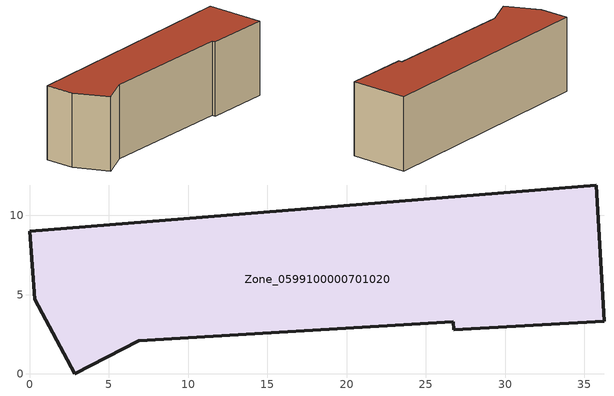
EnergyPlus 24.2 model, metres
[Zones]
Zone_0599100000701020
 floor ground (C_G): 0,9.02 35.75,11.92 36.24,3.34 26.76,2.8 26.72,3.31 6.88,2.1 2.84,0 0.33,4.73 z0
 wall outside (C_F): 0.33,4.73 2.84,0 6.88,2.1 26.72,3.31 26.76,2.8 36.24,3.34 35.75,11.92 0,9.02 0.33,4.73 z0:10.82
 roof outside (C_R): 35.75,11.92 0,9.02 0.33,4.73 2.84,0 6.88,2.1 26.72,3.31 26.76,2.8 36.24,3.34 z10.82
[BUILDING]
Pand.0599100000701020: North Axis=0; Terrain=City; Loads Convergence Tolerance Value=0.04; Temperature Convergence Tolerance Value=0.4; Solar Distribution=FullExterior; Maximum Number of Warmup Days=25; Minimum Number of Warmup Days=1
[Site:Location]
Rotterdam.The.Hague.AP_ZH_NLD Design_Conditions: Latitude=51.96; Longitude=4.45; Time Zone=1; Elevation=-4.5
[SITE:GROUNDTEMPERATURE:BUILDINGSURFACE]
18, 18, 18, 18, 18, 18, 18, 18, 18, 18, 18, 18
[MATERIAL] Thermal Absorptance=0.9; Solar Absorptance=0.7; Visible Absorptance=0.7
Name | Roughness | Thickness | Conductivity | Density | Specific Heat
G.TI.1946-1964 | MediumSmooth | 0.15 | 1 | 540 | 1210
F.TI.1946-1964 | Rough | 0.3 | 0.857143 | 1920 | 840
R.TI.1946-1964 | MediumRough | 0.2 | 0.277778 | 1500 | 1000
[CONSTRUCTION]
C_G: G.TI.1946-1964
C_F: F.TI.1946-1964
C_R: R.TI.1946-1964
[ZONE]
Zone_0599100000701020: Type=1; Multiplier=1; Ceiling Height=Autocalculate; Volume=Autocalculate; Floor Area=autocalculate; Part of Total Floor Area=Yes
[ZONEINFILTRATION:DESIGNFLOWRATE]
Infil_Zone_0599100000701020: Zone or ZoneList or Space or SpaceList=Zone_0599100000701020; Schedule=AlwaysOn; Design Flow Rate Calculation Method=Flow/Area; Flow Rate per Floor Area=0.003; Constant Term Coefficient=1; Temperature Term Coefficient=0; Velocity Term Coefficient=0; Velocity Squared Term Coefficient=0
[HVACTEMPLATE:ZONE:IDEALLOADSAIRSYSTEM]
Zone_0599100000701020: Maximum Heating Supply Air Temperature=50; Minimum Cooling Supply Air Temperature=13; Maximum Heating Supply Air Humidity Ratio=0.0156; Minimum Cooling Supply Air Humidity Ratio=0.0077; Heating Limit=NoLimit; Cooling Limit=NoLimit; Dehumidification Control Type=ConstantSensibleHeatRatio; Cooling Sensible Heat Ratio=0.7; Dehumidification Setpoint=60; Humidification Control Type=None; Humidification Setpoint=30; Outdoor Air Method=None; Outdoor Air Flow Rate per Person=0.00944; Outdoor Air Flow Rate per Zone Floor Area=0; Outdoor Air Flow Rate per Zone=0; Demand Controlled Ventilation Type=None; Outdoor Air Economizer Type=NoEconomizer; Heat Recovery Type=None; Sensible Heat Recovery Effectiveness=0.7; Latent Heat Recovery Effectiveness=0.65
[ZONECONTROL:THERMOSTAT]
ThermostatControl_Zone_0599100000701020: Zone or ZoneList=Zone_0599100000701020; Control Type Schedule=DualSetpointControlType; Control 1=Thermostat_Zone_0599100000701020; Temperature Difference Between Cutout And Setpoint=0
[THERMOSTATSETPOINT:DUALSETPOINT]
Thermostat_Zone_0599100000701020: Heating Setpoint Temperature Schedule=HeatingSetpoint_Zone_0599100000701020; Cooling Setpoint Temperature Schedule=CoolingSetpoint_Zone_0599100000701020
[SCHEDULE:COMPACT]
HeatingSetpoint_Zone_0599100000701020: Through: 12/31, For: AllDays, Until: 24:00, 21
CoolingSetpoint_Zone_0599100000701020: Through: 12/31, For: AllDays, Until: 24:00, 24
DualSetpointControlType: Through: 12/31, For: AllDays, Until: 24:00, 4
AlwaysOn: Through: 12/31, For: AllDays, Until: 24:00, 1
